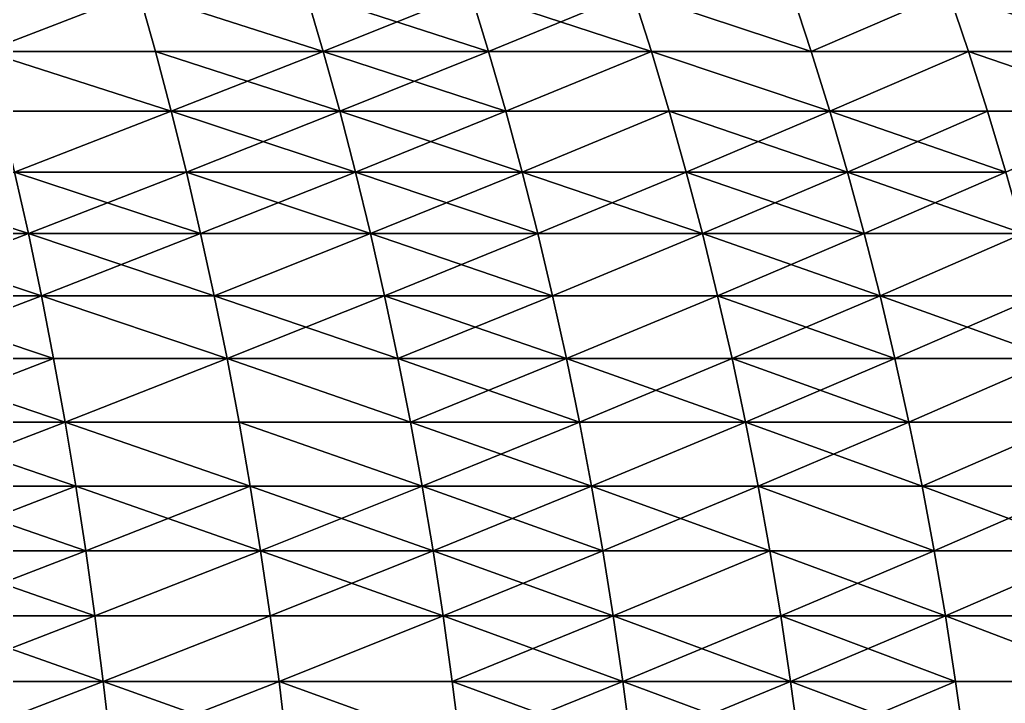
# Model space of a CAD drawing. Header units: millimetres. Extents: x -3250 to 6200, y -3250 to 3250.
# Drawn here: x 4911.4 to 5201.1, y 191 to 391.9 of the extents above; entities that cross this region are included whole.
import ezdxf

# ---------------------------------------------------------------- set-up
doc = ezdxf.new("R2010")
doc.units = ezdxf.units.MM
doc.header["$MEASUREMENT"] = 0
doc.layers.add('MESH_3D', color=2, linetype='CONTINUOUS')

msp = doc.modelspace()

# ---------------------------------------------------------------- linework, layer by layer
at = {"layer": 'MESH_3D'}
for points in [[(4896.55, 400, 786.4), (4946.41, 400, 814.36), (4901.22, 382.6, 777.83)], [(4946.41, 400, 25885.64), (4896.55, 400, 25913.6), (4901.22, 382.6, 25922.17)], [(4901.22, 382.6, 777.83), (4946.41, 400, 814.36), (4951.29, 382.6, 805.91)], [(4946.41, 400, 25885.64), (4901.22, 382.6, 25922.17), (4951.29, 382.6, 25894.09)], [(4946.41, 400, 814.36), (5000.64, 382.6, 835.23), (4951.29, 382.6, 805.91)], [(4946.41, 400, 814.36), (4995.56, 400, 843.56), (5000.64, 382.6, 835.23)], [(5000.64, 382.6, 25864.77), (4946.41, 400, 25885.64), (4951.29, 382.6, 25894.09)], [(4995.56, 400, 25856.44), (4946.41, 400, 25885.64), (5000.64, 382.6, 25864.77)], [(4995.56, 400, 843.56), (5043.96, 400, 873.97), (5049.25, 382.6, 865.78)], [(4995.56, 400, 843.56), (5049.25, 382.6, 865.78), (5000.64, 382.6, 835.23)], [(5043.96, 400, 25826.03), (4995.56, 400, 25856.44), (5000.64, 382.6, 25864.77)], [(5043.96, 400, 25826.03), (5000.64, 382.6, 25864.77), (5049.25, 382.6, 25834.22)], [(5043.96, 400, 873.97), (5097.09, 382.6, 897.52), (5049.25, 382.6, 865.78)], [(5043.96, 400, 873.97), (5091.59, 400, 905.58), (5097.09, 382.6, 897.52)], [(5091.59, 400, 25794.42), (5043.96, 400, 25826.03), (5049.25, 382.6, 25834.22)], [(5091.59, 400, 25794.42), (5049.25, 382.6, 25834.22), (5097.09, 382.6, 25802.48)], [(5091.59, 400, 905.58), (5144.11, 382.6, 930.45), (5097.09, 382.6, 897.52)], [(5091.59, 400, 905.58), (5138.42, 400, 938.37), (5144.11, 382.6, 930.45)], [(5144.11, 382.6, 25769.55), (5091.59, 400, 25794.42), (5097.09, 382.6, 25802.48)], [(5138.42, 400, 25761.63), (5091.59, 400, 25794.42), (5144.11, 382.6, 25769.55)], [(5138.42, 400, 938.37), (5184.42, 400, 972.32), (5144.11, 382.6, 930.45)], [(5184.42, 400, 25727.68), (5138.42, 400, 25761.63), (5144.11, 382.6, 25769.55)], [(5144.11, 382.6, 930.45), (5184.42, 400, 972.32), (5190.31, 382.6, 964.54)], [(5184.42, 400, 25727.68), (5144.11, 382.6, 25769.55), (5190.31, 382.6, 25735.46)], [(5184.42, 400, 972.32), (5235.63, 382.6, 999.77), (5190.31, 382.6, 964.54)], [(5184.42, 400, 972.32), (5229.55, 400, 1007.4), (5235.63, 382.6, 999.77)], [(5235.63, 382.6, 25700.23), (5184.42, 400, 25727.68), (5190.31, 382.6, 25735.46)], [(5229.55, 400, 25692.6), (5184.42, 400, 25727.68), (5235.63, 382.6, 25700.23)], [(4901.22, 382.6, 777.83), (4955.95, 364.97, 797.84), (4905.67, 364.97, 769.64)], [(4901.22, 382.6, 777.83), (4951.29, 382.6, 805.91), (4955.95, 364.97, 797.84)], [(4955.95, 364.97, 25902.16), (4901.22, 382.6, 25922.17), (4905.67, 364.97, 25930.36)], [(4951.29, 382.6, 25894.09), (4901.22, 382.6, 25922.17), (4955.95, 364.97, 25902.16)], [(4951.29, 382.6, 805.91), (5000.64, 382.6, 835.23), (5005.5, 364.97, 827.28)], [(4951.29, 382.6, 805.91), (5005.5, 364.97, 827.28), (4955.95, 364.97, 797.84)], [(5000.64, 382.6, 25864.77), (4951.29, 382.6, 25894.09), (4955.95, 364.97, 25902.16)], [(5000.64, 382.6, 25864.77), (4955.95, 364.97, 25902.16), (5005.5, 364.97, 25872.72)], [(5000.64, 382.6, 835.23), (5049.25, 382.6, 865.78), (5054.31, 364.97, 857.95)], [(5000.64, 382.6, 835.23), (5054.31, 364.97, 857.95), (5005.5, 364.97, 827.28)], [(5049.25, 382.6, 25834.22), (5000.64, 382.6, 25864.77), (5005.5, 364.97, 25872.72)], [(5049.25, 382.6, 25834.22), (5005.5, 364.97, 25872.72), (5054.31, 364.97, 25842.05)], [(5049.25, 382.6, 865.78), (5097.09, 382.6, 897.52), (5054.31, 364.97, 857.95)], [(5097.09, 382.6, 25802.48), (5049.25, 382.6, 25834.22), (5054.31, 364.97, 25842.05)], [(5054.31, 364.97, 857.95), (5097.09, 382.6, 897.52), (5102.34, 364.97, 889.82)], [(5097.09, 382.6, 25802.48), (5054.31, 364.97, 25842.05), (5102.34, 364.97, 25810.18)], [(5097.09, 382.6, 897.52), (5149.56, 364.97, 922.88), (5102.34, 364.97, 889.82)], [(5097.09, 382.6, 897.52), (5144.11, 382.6, 930.45), (5149.56, 364.97, 922.88)], [(5149.56, 364.97, 25777.12), (5097.09, 382.6, 25802.48), (5102.34, 364.97, 25810.18)], [(5144.11, 382.6, 25769.55), (5097.09, 382.6, 25802.48), (5149.56, 364.97, 25777.12)], [(5144.11, 382.6, 930.45), (5190.31, 382.6, 964.54), (5149.56, 364.97, 922.88)], [(5190.31, 382.6, 25735.46), (5144.11, 382.6, 25769.55), (5149.56, 364.97, 25777.12)], [(5149.56, 364.97, 922.88), (5190.31, 382.6, 964.54), (5195.93, 364.97, 957.11)], [(5190.31, 382.6, 25735.46), (5149.56, 364.97, 25777.12), (5195.93, 364.97, 25742.89)], [(5190.31, 382.6, 964.54), (5235.63, 382.6, 999.77), (5241.44, 364.97, 992.49)], [(5190.31, 382.6, 964.54), (5241.44, 364.97, 992.49), (5195.93, 364.97, 957.11)], [(5241.44, 364.97, 25707.51), (5190.31, 382.6, 25735.46), (5195.93, 364.97, 25742.89)], [(5235.63, 382.6, 25700.23), (5190.31, 382.6, 25735.46), (5241.44, 364.97, 25707.51)], [(4905.67, 364.97, 769.64), (4955.95, 364.97, 797.84), (4909.92, 347.11, 761.85)], [(4955.95, 364.97, 25902.16), (4905.67, 364.97, 25930.36), (4909.92, 347.11, 25938.15)], [(4909.92, 347.11, 761.85), (4955.95, 364.97, 797.84), (4960.39, 347.11, 790.15)], [(4955.95, 364.97, 25902.16), (4909.92, 347.11, 25938.15), (4960.39, 347.11, 25909.85)], [(4955.95, 364.97, 797.84), (5010.13, 347.11, 819.7), (4960.39, 347.11, 790.15)], [(4955.95, 364.97, 797.84), (5005.5, 364.97, 827.28), (5010.13, 347.11, 819.7)], [(5005.5, 364.97, 25872.72), (4955.95, 364.97, 25902.16), (4960.39, 347.11, 25909.85)], [(5005.5, 364.97, 25872.72), (4960.39, 347.11, 25909.85), (5010.13, 347.11, 25880.3)], [(5005.5, 364.97, 827.28), (5059.13, 347.11, 850.49), (5010.13, 347.11, 819.7)], [(5005.5, 364.97, 827.28), (5054.31, 364.97, 857.95), (5059.13, 347.11, 850.49)], [(5054.31, 364.97, 25842.05), (5005.5, 364.97, 25872.72), (5010.13, 347.11, 25880.3)], [(5054.31, 364.97, 25842.05), (5010.13, 347.11, 25880.3), (5059.13, 347.11, 25849.51)], [(5054.31, 364.97, 857.95), (5102.34, 364.97, 889.82), (5059.13, 347.11, 850.49)], [(5102.34, 364.97, 25810.18), (5054.31, 364.97, 25842.05), (5059.13, 347.11, 25849.51)], [(5059.13, 347.11, 850.49), (5102.34, 364.97, 889.82), (5107.34, 347.11, 882.49)], [(5102.34, 364.97, 25810.18), (5059.13, 347.11, 25849.51), (5107.34, 347.11, 25817.51)], [(5102.34, 364.97, 889.82), (5149.56, 364.97, 922.88), (5154.74, 347.11, 915.67)], [(5102.34, 364.97, 889.82), (5154.74, 347.11, 915.67), (5107.34, 347.11, 882.49)], [(5149.56, 364.97, 25777.12), (5102.34, 364.97, 25810.18), (5107.34, 347.11, 25817.51)], [(5149.56, 364.97, 25777.12), (5107.34, 347.11, 25817.51), (5154.74, 347.11, 25784.33)], [(5149.56, 364.97, 922.88), (5201.29, 347.11, 950.03), (5154.74, 347.11, 915.67)], [(5149.56, 364.97, 922.88), (5195.93, 364.97, 957.11), (5201.29, 347.11, 950.03)], [(5195.93, 364.97, 25742.89), (5149.56, 364.97, 25777.12), (5154.74, 347.11, 25784.33)], [(5195.93, 364.97, 25742.89), (5154.74, 347.11, 25784.33), (5201.29, 347.11, 25749.97)], [(5195.93, 364.97, 957.11), (5241.44, 364.97, 992.49), (5201.29, 347.11, 950.03)], [(5241.44, 364.97, 25707.51), (5195.93, 364.97, 25742.89), (5201.29, 347.11, 25749.97)], [(4858.76, 347.11, 734.81), (4913.95, 329.03, 754.44), (4862.61, 329.03, 727.31)], [(4858.76, 347.11, 734.81), (4909.92, 347.11, 761.85), (4913.95, 329.03, 754.44)], [(4909.92, 347.11, 25938.15), (4862.61, 329.03, 25972.69), (4913.95, 329.03, 25945.56)], [(4909.92, 347.11, 761.85), (4964.6, 329.03, 782.85), (4913.95, 329.03, 754.44)], [(4909.92, 347.11, 761.85), (4960.39, 347.11, 790.15), (4964.6, 329.03, 782.85)], [(4960.39, 347.11, 25909.85), (4909.92, 347.11, 25938.15), (4913.95, 329.03, 25945.56)], [(4960.39, 347.11, 25909.85), (4913.95, 329.03, 25945.56), (4964.6, 329.03, 25917.15)], [(4960.39, 347.11, 790.15), (5014.53, 329.03, 812.51), (4964.6, 329.03, 782.85)], [(4960.39, 347.11, 790.15), (5010.13, 347.11, 819.7), (5014.53, 329.03, 812.51)], [(5010.13, 347.11, 25880.3), (4960.39, 347.11, 25909.85), (4964.6, 329.03, 25917.15)], [(5010.13, 347.11, 25880.3), (4964.6, 329.03, 25917.15), (5014.53, 329.03, 25887.49)], [(5010.13, 347.11, 819.7), (5059.13, 347.11, 850.49), (5063.7, 329.03, 843.41)], [(5010.13, 347.11, 819.7), (5063.7, 329.03, 843.41), (5014.53, 329.03, 812.51)], [(5059.13, 347.11, 25849.51), (5010.13, 347.11, 25880.3), (5014.53, 329.03, 25887.49)], [(5059.13, 347.11, 25849.51), (5014.53, 329.03, 25887.49), (5063.7, 329.03, 25856.59)], [(5059.13, 347.11, 850.49), (5112.09, 329.03, 875.52), (5063.7, 329.03, 843.41)], [(5059.13, 347.11, 850.49), (5107.34, 347.11, 882.49), (5112.09, 329.03, 875.52)], [(5107.34, 347.11, 25817.51), (5059.13, 347.11, 25849.51), (5063.7, 329.03, 25856.59)], [(5107.34, 347.11, 25817.51), (5063.7, 329.03, 25856.59), (5112.09, 329.03, 25824.48)], [(5107.34, 347.11, 882.49), (5159.66, 329.03, 908.83), (5112.09, 329.03, 875.52)], [(5107.34, 347.11, 882.49), (5154.74, 347.11, 915.67), (5159.66, 329.03, 908.83)], [(5154.74, 347.11, 25784.33), (5107.34, 347.11, 25817.51), (5112.09, 329.03, 25824.48)], [(5154.74, 347.11, 25784.33), (5112.09, 329.03, 25824.48), (5159.66, 329.03, 25791.17)], [(5154.74, 347.11, 915.67), (5206.38, 329.03, 943.32), (5159.66, 329.03, 908.83)], [(5154.74, 347.11, 915.67), (5201.29, 347.11, 950.03), (5206.38, 329.03, 943.32)], [(5201.29, 347.11, 25749.97), (5154.74, 347.11, 25784.33), (5159.66, 329.03, 25791.17)], [(5201.29, 347.11, 25749.97), (5159.66, 329.03, 25791.17), (5206.38, 329.03, 25756.68)], [(4862.61, 329.03, 727.31), (4917.77, 310.75, 747.44), (4866.25, 310.75, 720.21)], [(4862.61, 329.03, 727.31), (4913.95, 329.03, 754.44), (4917.77, 310.75, 747.44)], [(4913.95, 329.03, 25945.56), (4862.61, 329.03, 25972.69), (4866.25, 310.75, 25979.79)], [(4913.95, 329.03, 25945.56), (4866.25, 310.75, 25979.79), (4917.77, 310.75, 25952.56)], [(4913.95, 329.03, 754.44), (4968.59, 310.75, 775.94), (4917.77, 310.75, 747.44)], [(4913.95, 329.03, 754.44), (4964.6, 329.03, 782.85), (4968.59, 310.75, 775.94)], [(4964.6, 329.03, 25917.15), (4913.95, 329.03, 25945.56), (4917.77, 310.75, 25952.56)], [(4964.6, 329.03, 25917.15), (4917.77, 310.75, 25952.56), (4968.59, 310.75, 25924.06)], [(4964.6, 329.03, 782.85), (5014.53, 329.03, 812.51), (4968.59, 310.75, 775.94)], [(5014.53, 329.03, 25887.49), (4964.6, 329.03, 25917.15), (4968.59, 310.75, 25924.06)], [(4968.59, 310.75, 775.94), (5014.53, 329.03, 812.51), (5018.69, 310.75, 805.7)], [(5014.53, 329.03, 25887.49), (4968.59, 310.75, 25924.06), (5018.69, 310.75, 25894.3)], [(5014.53, 329.03, 812.51), (5068.03, 310.75, 836.71), (5018.69, 310.75, 805.7)], [(5014.53, 329.03, 812.51), (5063.7, 329.03, 843.41), (5068.03, 310.75, 836.71)], [(5063.7, 329.03, 25856.59), (5014.53, 329.03, 25887.49), (5018.69, 310.75, 25894.3)], [(5063.7, 329.03, 25856.59), (5018.69, 310.75, 25894.3), (5068.03, 310.75, 25863.29)], [(5063.7, 329.03, 843.41), (5112.09, 329.03, 875.52), (5068.03, 310.75, 836.71)], [(5112.09, 329.03, 25824.48), (5063.7, 329.03, 25856.59), (5068.03, 310.75, 25863.29)], [(5068.03, 310.75, 836.71), (5112.09, 329.03, 875.52), (5116.58, 310.75, 868.93)], [(5112.09, 329.03, 25824.48), (5068.03, 310.75, 25863.29), (5116.58, 310.75, 25831.07)], [(5112.09, 329.03, 875.52), (5159.66, 329.03, 908.83), (5164.31, 310.75, 902.35)], [(5112.09, 329.03, 875.52), (5164.31, 310.75, 902.35), (5116.58, 310.75, 868.93)], [(5159.66, 329.03, 25791.17), (5112.09, 329.03, 25824.48), (5116.58, 310.75, 25831.07)], [(5159.66, 329.03, 25791.17), (5116.58, 310.75, 25831.07), (5164.31, 310.75, 25797.65)], [(5159.66, 329.03, 908.83), (5206.38, 329.03, 943.32), (5164.31, 310.75, 902.35)], [(5206.38, 329.03, 25756.68), (5159.66, 329.03, 25791.17), (5164.31, 310.75, 25797.65)], [(5164.31, 310.75, 902.35), (5206.38, 329.03, 943.32), (5211.2, 310.75, 936.96)], [(5206.38, 329.03, 25756.68), (5164.31, 310.75, 25797.65), (5211.2, 310.75, 25763.04)], [(4866.25, 310.75, 720.21), (4917.77, 310.75, 747.44), (4921.36, 292.27, 740.83)], [(4866.25, 310.75, 720.21), (4921.36, 292.27, 740.83), (4869.68, 292.27, 713.52)], [(4917.77, 310.75, 25952.56), (4866.25, 310.75, 25979.79), (4869.68, 292.27, 25986.48)], [(4917.77, 310.75, 25952.56), (4869.68, 292.27, 25986.48), (4921.36, 292.27, 25959.17)], [(4917.77, 310.75, 747.44), (4968.59, 310.75, 775.94), (4972.35, 292.27, 769.43)], [(4917.77, 310.75, 747.44), (4972.35, 292.27, 769.43), (4921.36, 292.27, 740.83)], [(4972.35, 292.27, 25930.57), (4917.77, 310.75, 25952.56), (4921.36, 292.27, 25959.17)], [(4968.59, 310.75, 25924.06), (4917.77, 310.75, 25952.56), (4972.35, 292.27, 25930.57)], [(4968.59, 310.75, 775.94), (5018.69, 310.75, 805.7), (5022.61, 292.27, 799.29)], [(4968.59, 310.75, 775.94), (5022.61, 292.27, 799.29), (4972.35, 292.27, 769.43)], [(5018.69, 310.75, 25894.3), (4968.59, 310.75, 25924.06), (4972.35, 292.27, 25930.57)], [(5018.69, 310.75, 25894.3), (4972.35, 292.27, 25930.57), (5022.61, 292.27, 25900.71)], [(5018.69, 310.75, 805.7), (5068.03, 310.75, 836.71), (5072.11, 292.27, 830.39)], [(5018.69, 310.75, 805.7), (5072.11, 292.27, 830.39), (5022.61, 292.27, 799.29)], [(5068.03, 310.75, 25863.29), (5018.69, 310.75, 25894.3), (5022.61, 292.27, 25900.71)], [(5068.03, 310.75, 25863.29), (5022.61, 292.27, 25900.71), (5072.11, 292.27, 25869.61)], [(5068.03, 310.75, 836.71), (5116.58, 310.75, 868.93), (5072.11, 292.27, 830.39)], [(5116.58, 310.75, 25831.07), (5068.03, 310.75, 25863.29), (5072.11, 292.27, 25869.61)], [(5072.11, 292.27, 830.39), (5116.58, 310.75, 868.93), (5120.82, 292.27, 862.72)], [(5116.58, 310.75, 25831.07), (5072.11, 292.27, 25869.61), (5120.82, 292.27, 25837.28)], [(5116.58, 310.75, 868.93), (5164.31, 310.75, 902.35), (5168.7, 292.27, 896.25)], [(5116.58, 310.75, 868.93), (5168.7, 292.27, 896.25), (5120.82, 292.27, 862.72)], [(5164.31, 310.75, 25797.65), (5116.58, 310.75, 25831.07), (5120.82, 292.27, 25837.28)], [(5164.31, 310.75, 25797.65), (5120.82, 292.27, 25837.28), (5168.7, 292.27, 25803.75)], [(5164.31, 310.75, 902.35), (5211.2, 310.75, 936.96), (5215.74, 292.27, 930.96)], [(5164.31, 310.75, 902.35), (5215.74, 292.27, 930.96), (5168.7, 292.27, 896.25)], [(5211.2, 310.75, 25763.04), (5164.31, 310.75, 25797.65), (5168.7, 292.27, 25803.75)], [(5211.2, 310.75, 25763.04), (5168.7, 292.27, 25803.75), (5215.74, 292.27, 25769.04)], [(4869.68, 292.27, 713.52), (4921.36, 292.27, 740.83), (4924.74, 273.62, 734.64)], [(4869.68, 292.27, 713.52), (4924.74, 273.62, 734.64), (4872.9, 273.62, 707.24)], [(4921.36, 292.27, 25959.17), (4869.68, 292.27, 25986.48), (4872.9, 273.62, 25992.76)], [(4921.36, 292.27, 25959.17), (4872.9, 273.62, 25992.76), (4924.74, 273.62, 25965.36)], [(4921.36, 292.27, 740.83), (4972.35, 292.27, 769.43), (4924.74, 273.62, 734.64)], [(4972.35, 292.27, 25930.57), (4921.36, 292.27, 25959.17), (4924.74, 273.62, 25965.36)], [(4924.74, 273.62, 734.64), (4972.35, 292.27, 769.43), (4975.88, 273.62, 763.32)], [(4972.35, 292.27, 25930.57), (4924.74, 273.62, 25965.36), (4975.88, 273.62, 25936.68)], [(4972.35, 292.27, 769.43), (5022.61, 292.27, 799.29), (5026.29, 273.62, 793.27)], [(4972.35, 292.27, 769.43), (5026.29, 273.62, 793.27), (4975.88, 273.62, 763.32)], [(5026.29, 273.62, 25906.73), (4972.35, 292.27, 25930.57), (4975.88, 273.62, 25936.68)], [(5022.61, 292.27, 25900.71), (4972.35, 292.27, 25930.57), (5026.29, 273.62, 25906.73)], [(5022.61, 292.27, 799.29), (5075.94, 273.62, 824.47), (5026.29, 273.62, 793.27)], [(5022.61, 292.27, 799.29), (5072.11, 292.27, 830.39), (5075.94, 273.62, 824.47)], [(5072.11, 292.27, 25869.61), (5022.61, 292.27, 25900.71), (5026.29, 273.62, 25906.73)], [(5072.11, 292.27, 25869.61), (5026.29, 273.62, 25906.73), (5075.94, 273.62, 25875.53)], [(5072.11, 292.27, 830.39), (5124.79, 273.62, 856.89), (5075.94, 273.62, 824.47)], [(5072.11, 292.27, 830.39), (5120.82, 292.27, 862.72), (5124.79, 273.62, 856.89)], [(5120.82, 292.27, 25837.28), (5072.11, 292.27, 25869.61), (5075.94, 273.62, 25875.53)], [(5120.82, 292.27, 25837.28), (5075.94, 273.62, 25875.53), (5124.79, 273.62, 25843.11)], [(5120.82, 292.27, 862.72), (5168.7, 292.27, 896.25), (5172.82, 273.62, 890.52)], [(5120.82, 292.27, 862.72), (5172.82, 273.62, 890.52), (5124.79, 273.62, 856.89)], [(5168.7, 292.27, 25803.75), (5120.82, 292.27, 25837.28), (5124.79, 273.62, 25843.11)], [(5168.7, 292.27, 25803.75), (5124.79, 273.62, 25843.11), (5172.82, 273.62, 25809.48)], [(5168.7, 292.27, 896.25), (5215.74, 292.27, 930.96), (5172.82, 273.62, 890.52)], [(5215.74, 292.27, 25769.04), (5168.7, 292.27, 25803.75), (5172.82, 273.62, 25809.48)], [(5172.82, 273.62, 890.52), (5215.74, 292.27, 930.96), (5220, 273.62, 925.34)], [(5215.74, 292.27, 25769.04), (5172.82, 273.62, 25809.48), (5220, 273.62, 25774.66)], [(4872.9, 273.62, 707.24), (4927.89, 254.79, 728.85), (4875.9, 254.79, 701.38)], [(4872.9, 273.62, 707.24), (4924.74, 273.62, 734.64), (4927.89, 254.79, 728.85)], [(4924.74, 273.62, 25965.36), (4872.9, 273.62, 25992.76), (4875.9, 254.79, 25998.62)], [(4924.74, 273.62, 25965.36), (4875.9, 254.79, 25998.62), (4927.89, 254.79, 25971.15)], [(4924.74, 273.62, 734.64), (4979.17, 254.79, 757.62), (4927.89, 254.79, 728.85)], [(4924.74, 273.62, 734.64), (4975.88, 273.62, 763.32), (4979.17, 254.79, 757.62)], [(4979.17, 254.79, 25942.38), (4924.74, 273.62, 25965.36), (4927.89, 254.79, 25971.15)], [(4975.88, 273.62, 25936.68), (4924.74, 273.62, 25965.36), (4979.17, 254.79, 25942.38)], [(4975.88, 273.62, 763.32), (5026.29, 273.62, 793.27), (5029.72, 254.79, 787.65)], [(4975.88, 273.62, 763.32), (5029.72, 254.79, 787.65), (4979.17, 254.79, 757.62)], [(5029.72, 254.79, 25912.35), (4975.88, 273.62, 25936.68), (4979.17, 254.79, 25942.38)], [(5026.29, 273.62, 25906.73), (4975.88, 273.62, 25936.68), (5029.72, 254.79, 25912.35)], [(5026.29, 273.62, 793.27), (5079.51, 254.79, 818.93), (5029.72, 254.79, 787.65)], [(5026.29, 273.62, 793.27), (5075.94, 273.62, 824.47), (5079.51, 254.79, 818.93)], [(5075.94, 273.62, 25875.53), (5026.29, 273.62, 25906.73), (5029.72, 254.79, 25912.35)], [(5075.94, 273.62, 25875.53), (5029.72, 254.79, 25912.35), (5079.51, 254.79, 25881.07)], [(5075.94, 273.62, 824.47), (5124.79, 273.62, 856.89), (5079.51, 254.79, 818.93)], [(5124.79, 273.62, 25843.11), (5075.94, 273.62, 25875.53), (5079.51, 254.79, 25881.07)], [(5079.51, 254.79, 818.93), (5124.79, 273.62, 856.89), (5128.5, 254.79, 851.45)], [(5124.79, 273.62, 25843.11), (5079.51, 254.79, 25881.07), (5128.5, 254.79, 25848.55)], [(5124.79, 273.62, 856.89), (5172.82, 273.62, 890.52), (5176.67, 254.79, 885.17)], [(5124.79, 273.62, 856.89), (5176.67, 254.79, 885.17), (5128.5, 254.79, 851.45)], [(5172.82, 273.62, 25809.48), (5124.79, 273.62, 25843.11), (5128.5, 254.79, 25848.55)], [(5172.82, 273.62, 25809.48), (5128.5, 254.79, 25848.55), (5176.67, 254.79, 25814.83)], [(5172.82, 273.62, 890.52), (5220, 273.62, 925.34), (5176.67, 254.79, 885.17)], [(5220, 273.62, 25774.66), (5172.82, 273.62, 25809.48), (5176.67, 254.79, 25814.83)], [(5176.67, 254.79, 885.17), (5220, 273.62, 925.34), (5223.98, 254.79, 920.09)], [(5220, 273.62, 25774.66), (5176.67, 254.79, 25814.83), (5223.98, 254.79, 25779.91)], [(4875.9, 254.79, 701.38), (4927.89, 254.79, 728.85), (4930.81, 235.8, 723.48)], [(4875.9, 254.79, 701.38), (4930.81, 235.8, 723.48), (4878.69, 235.8, 695.94)], [(4927.89, 254.79, 25971.15), (4875.9, 254.79, 25998.62), (4878.69, 235.8, 26004.06)], [(4927.89, 254.79, 25971.15), (4878.69, 235.8, 26004.06), (4930.81, 235.8, 25976.52)], [(4927.89, 254.79, 728.85), (4979.17, 254.79, 757.62), (4982.23, 235.8, 752.32)], [(4927.89, 254.79, 728.85), (4982.23, 235.8, 752.32), (4930.81, 235.8, 723.48)], [(4979.17, 254.79, 25942.38), (4927.89, 254.79, 25971.15), (4930.81, 235.8, 25976.52)], [(4979.17, 254.79, 25942.38), (4930.81, 235.8, 25976.52), (4982.23, 235.8, 25947.68)], [(4979.17, 254.79, 757.62), (5032.91, 235.8, 782.43), (4982.23, 235.8, 752.32)], [(4979.17, 254.79, 757.62), (5029.72, 254.79, 787.65), (5032.91, 235.8, 782.43)], [(5029.72, 254.79, 25912.35), (4979.17, 254.79, 25942.38), (4982.23, 235.8, 25947.68)], [(5029.72, 254.79, 25912.35), (4982.23, 235.8, 25947.68), (5032.91, 235.8, 25917.57)], [(5029.72, 254.79, 787.65), (5079.51, 254.79, 818.93), (5082.83, 235.8, 813.79)], [(5029.72, 254.79, 787.65), (5082.83, 235.8, 813.79), (5032.91, 235.8, 782.43)], [(5079.51, 254.79, 25881.07), (5029.72, 254.79, 25912.35), (5032.91, 235.8, 25917.57)], [(5079.51, 254.79, 25881.07), (5032.91, 235.8, 25917.57), (5082.83, 235.8, 25886.21)], [(5079.51, 254.79, 818.93), (5131.95, 235.8, 846.39), (5082.83, 235.8, 813.79)], [(5079.51, 254.79, 818.93), (5128.5, 254.79, 851.45), (5131.95, 235.8, 846.39)], [(5128.5, 254.79, 25848.55), (5079.51, 254.79, 25881.07), (5082.83, 235.8, 25886.21)], [(5128.5, 254.79, 25848.55), (5082.83, 235.8, 25886.21), (5131.95, 235.8, 25853.61)], [(5128.5, 254.79, 851.45), (5180.24, 235.8, 880.21), (5131.95, 235.8, 846.39)], [(5128.5, 254.79, 851.45), (5176.67, 254.79, 885.17), (5180.24, 235.8, 880.21)], [(5180.24, 235.8, 25819.79), (5128.5, 254.79, 25848.55), (5131.95, 235.8, 25853.61)], [(5176.67, 254.79, 25814.83), (5128.5, 254.79, 25848.55), (5180.24, 235.8, 25819.79)], [(5176.67, 254.79, 885.17), (5227.67, 235.8, 915.21), (5180.24, 235.8, 880.21)], [(5176.67, 254.79, 885.17), (5223.98, 254.79, 920.09), (5227.67, 235.8, 915.21)], [(5223.98, 254.79, 25779.91), (5176.67, 254.79, 25814.83), (5180.24, 235.8, 25819.79)], [(5223.98, 254.79, 25779.91), (5180.24, 235.8, 25819.79), (5227.67, 235.8, 25784.79)], [(4878.69, 235.8, 695.94), (4933.51, 216.67, 718.53), (4881.26, 216.67, 690.92)], [(4878.69, 235.8, 695.94), (4930.81, 235.8, 723.48), (4933.51, 216.67, 718.53)], [(4930.81, 235.8, 25976.52), (4878.69, 235.8, 26004.06), (4881.26, 216.67, 26009.08)], [(4930.81, 235.8, 25976.52), (4881.26, 216.67, 26009.08), (4933.51, 216.67, 25981.47)], [(4930.81, 235.8, 723.48), (4982.23, 235.8, 752.32), (4933.51, 216.67, 718.53)], [(4982.23, 235.8, 25947.68), (4930.81, 235.8, 25976.52), (4933.51, 216.67, 25981.47)], [(4933.51, 216.67, 718.53), (4982.23, 235.8, 752.32), (4985.05, 216.67, 747.43)], [(4982.23, 235.8, 25947.68), (4933.51, 216.67, 25981.47), (4985.05, 216.67, 25952.57)], [(4982.23, 235.8, 752.32), (5032.91, 235.8, 782.43), (4985.05, 216.67, 747.43)], [(5035.85, 216.67, 25922.38), (4982.23, 235.8, 25947.68), (4985.05, 216.67, 25952.57)], [(5032.91, 235.8, 25917.57), (4982.23, 235.8, 25947.68), (5035.85, 216.67, 25922.38)], [(4985.05, 216.67, 747.43), (5032.91, 235.8, 782.43), (5035.85, 216.67, 777.62)], [(5032.91, 235.8, 782.43), (5085.89, 216.67, 809.06), (5035.85, 216.67, 777.62)], [(5032.91, 235.8, 782.43), (5082.83, 235.8, 813.79), (5085.89, 216.67, 809.06)], [(5082.83, 235.8, 25886.21), (5032.91, 235.8, 25917.57), (5035.85, 216.67, 25922.38)], [(5082.83, 235.8, 25886.21), (5035.85, 216.67, 25922.38), (5085.89, 216.67, 25890.94)], [(5082.83, 235.8, 813.79), (5131.95, 235.8, 846.39), (5085.89, 216.67, 809.06)], [(5131.95, 235.8, 25853.61), (5082.83, 235.8, 25886.21), (5085.89, 216.67, 25890.94)], [(5085.89, 216.67, 809.06), (5131.95, 235.8, 846.39), (5135.12, 216.67, 841.73)], [(5131.95, 235.8, 25853.61), (5085.89, 216.67, 25890.94), (5135.12, 216.67, 25858.27)], [(5131.95, 235.8, 846.39), (5183.53, 216.67, 875.63), (5135.12, 216.67, 841.73)], [(5131.95, 235.8, 846.39), (5180.24, 235.8, 880.21), (5183.53, 216.67, 875.63)], [(5180.24, 235.8, 25819.79), (5131.95, 235.8, 25853.61), (5135.12, 216.67, 25858.27)], [(5180.24, 235.8, 25819.79), (5135.12, 216.67, 25858.27), (5183.53, 216.67, 25824.37)], [(5180.24, 235.8, 880.21), (5227.67, 235.8, 915.21), (5183.53, 216.67, 875.63)], [(5227.67, 235.8, 25784.79), (5180.24, 235.8, 25819.79), (5183.53, 216.67, 25824.37)], [(5183.53, 216.67, 875.63), (5227.67, 235.8, 915.21), (5231.08, 216.67, 910.72)], [(5227.67, 235.8, 25784.79), (5183.53, 216.67, 25824.37), (5231.08, 216.67, 25789.28)], [(4881.26, 216.67, 690.92), (4935.98, 197.41, 713.99), (4883.62, 197.41, 686.32)], [(4881.26, 216.67, 690.92), (4933.51, 216.67, 718.53), (4935.98, 197.41, 713.99)], [(4933.51, 216.67, 25981.47), (4881.26, 216.67, 26009.08), (4883.62, 197.41, 26013.68)], [(4933.51, 216.67, 25981.47), (4883.62, 197.41, 26013.68), (4935.98, 197.41, 25986.01)], [(4933.51, 216.67, 718.53), (4985.05, 216.67, 747.43), (4935.98, 197.41, 713.99)], [(4985.05, 216.67, 25952.57), (4933.51, 216.67, 25981.47), (4935.98, 197.41, 25986.01)], [(4935.98, 197.41, 713.99), (4985.05, 216.67, 747.43), (4987.63, 197.41, 742.96)], [(4985.05, 216.67, 25952.57), (4935.98, 197.41, 25986.01), (4987.63, 197.41, 25957.04)], [(4985.05, 216.67, 747.43), (5035.85, 216.67, 777.62), (4987.63, 197.41, 742.96)], [(5035.85, 216.67, 25922.38), (4985.05, 216.67, 25952.57), (4987.63, 197.41, 25957.04)], [(4987.63, 197.41, 742.96), (5035.85, 216.67, 777.62), (5038.55, 197.41, 773.21)], [(5035.85, 216.67, 25922.38), (4987.63, 197.41, 25957.04), (5038.55, 197.41, 25926.79)], [(5035.85, 216.67, 777.62), (5085.89, 216.67, 809.06), (5088.69, 197.41, 804.72)], [(5035.85, 216.67, 777.62), (5088.69, 197.41, 804.72), (5038.55, 197.41, 773.21)], [(5085.89, 216.67, 25890.94), (5035.85, 216.67, 25922.38), (5038.55, 197.41, 25926.79)], [(5085.89, 216.67, 25890.94), (5038.55, 197.41, 25926.79), (5088.69, 197.41, 25895.28)], [(5085.89, 216.67, 809.06), (5135.12, 216.67, 841.73), (5138.03, 197.41, 837.47)], [(5085.89, 216.67, 809.06), (5138.03, 197.41, 837.47), (5088.69, 197.41, 804.72)], [(5135.12, 216.67, 25858.27), (5085.89, 216.67, 25890.94), (5088.69, 197.41, 25895.28)], [(5135.12, 216.67, 25858.27), (5088.69, 197.41, 25895.28), (5138.03, 197.41, 25862.53)], [(5135.12, 216.67, 841.73), (5186.54, 197.41, 871.43), (5138.03, 197.41, 837.47)], [(5135.12, 216.67, 841.73), (5183.53, 216.67, 875.63), (5186.54, 197.41, 871.43)], [(5183.53, 216.67, 25824.37), (5135.12, 216.67, 25858.27), (5138.03, 197.41, 25862.53)], [(5183.53, 216.67, 25824.37), (5138.03, 197.41, 25862.53), (5186.54, 197.41, 25828.57)], [(5183.53, 216.67, 875.63), (5231.08, 216.67, 910.72), (5234.19, 197.41, 906.6)], [(5183.53, 216.67, 875.63), (5234.19, 197.41, 906.6), (5186.54, 197.41, 871.43)], [(5234.19, 197.41, 25793.4), (5183.53, 216.67, 25824.37), (5186.54, 197.41, 25828.57)], [(5231.08, 216.67, 25789.28), (5183.53, 216.67, 25824.37), (5234.19, 197.41, 25793.4)], [(4883.62, 197.41, 686.32), (4938.22, 178.02, 709.88), (4885.76, 178.02, 682.16)], [(4883.62, 197.41, 686.32), (4935.98, 197.41, 713.99), (4938.22, 178.02, 709.88)], [(4935.98, 197.41, 25986.01), (4883.62, 197.41, 26013.68), (4885.76, 178.02, 26017.84)], [(4935.98, 197.41, 25986.01), (4885.76, 178.02, 26017.84), (4938.22, 178.02, 25990.12)], [(4935.98, 197.41, 713.99), (4987.63, 197.41, 742.96), (4938.22, 178.02, 709.88)], [(4989.97, 178.02, 25961.09), (4935.98, 197.41, 25986.01), (4938.22, 178.02, 25990.12)], [(4987.63, 197.41, 25957.04), (4935.98, 197.41, 25986.01), (4989.97, 178.02, 25961.09)], [(4938.22, 178.02, 709.88), (4987.63, 197.41, 742.96), (4989.97, 178.02, 738.91)], [(4987.63, 197.41, 742.96), (5038.55, 197.41, 773.21), (5040.99, 178.02, 769.22)], [(4987.63, 197.41, 742.96), (5040.99, 178.02, 769.22), (4989.97, 178.02, 738.91)], [(5040.99, 178.02, 25930.78), (4987.63, 197.41, 25957.04), (4989.97, 178.02, 25961.09)], [(5038.55, 197.41, 25926.79), (4987.63, 197.41, 25957.04), (5040.99, 178.02, 25930.78)], [(5038.55, 197.41, 773.21), (5091.23, 178.02, 800.79), (5040.99, 178.02, 769.22)], [(5038.55, 197.41, 773.21), (5088.69, 197.41, 804.72), (5091.23, 178.02, 800.79)], [(5088.69, 197.41, 25895.28), (5038.55, 197.41, 25926.79), (5040.99, 178.02, 25930.78)], [(5088.69, 197.41, 25895.28), (5040.99, 178.02, 25930.78), (5091.23, 178.02, 25899.21)], [(5088.69, 197.41, 804.72), (5138.03, 197.41, 837.47), (5091.23, 178.02, 800.79)], [(5140.67, 178.02, 25866.4), (5088.69, 197.41, 25895.28), (5091.23, 178.02, 25899.21)], [(5138.03, 197.41, 25862.53), (5088.69, 197.41, 25895.28), (5140.67, 178.02, 25866.4)], [(5091.23, 178.02, 800.79), (5138.03, 197.41, 837.47), (5140.67, 178.02, 833.6)], [(5138.03, 197.41, 837.47), (5189.28, 178.02, 867.63), (5140.67, 178.02, 833.6)], [(5138.03, 197.41, 837.47), (5186.54, 197.41, 871.43), (5189.28, 178.02, 867.63)], [(5186.54, 197.41, 25828.57), (5138.03, 197.41, 25862.53), (5140.67, 178.02, 25866.4)], [(5186.54, 197.41, 25828.57), (5140.67, 178.02, 25866.4), (5189.28, 178.02, 25832.37)], [(5186.54, 197.41, 871.43), (5234.19, 197.41, 906.6), (5189.28, 178.02, 867.63)], [(5234.19, 197.41, 25793.4), (5186.54, 197.41, 25828.57), (5189.28, 178.02, 25832.37)], [(5189.28, 178.02, 867.63), (5234.19, 197.41, 906.6), (5237.02, 178.02, 902.87)], [(5234.19, 197.41, 25793.4), (5189.28, 178.02, 25832.37), (5237.02, 178.02, 25797.13)]]:
    msp.add_3dface(points, dxfattribs=at)

doc.saveas('drawing.dxf')
